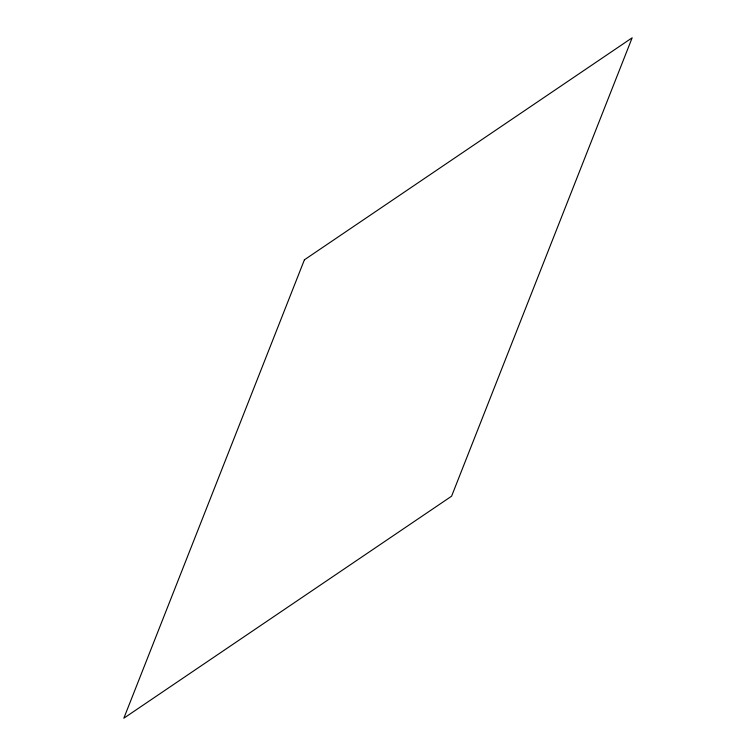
<?xml version="1.0" encoding="UTF-8"?>
<svg xmlns="http://www.w3.org/2000/svg" width="756" height="756" viewBox="0 0 756 756"><rect width="100%" height="100%" fill="white"/><g stroke="black" fill="none" stroke-linecap="round" stroke-linejoin="round"><path stroke-width="1.13" d="M304.413 259.799L123.842 718.2L451.587 496.201L632.158 37.8L304.413 259.799"/></g></svg>
